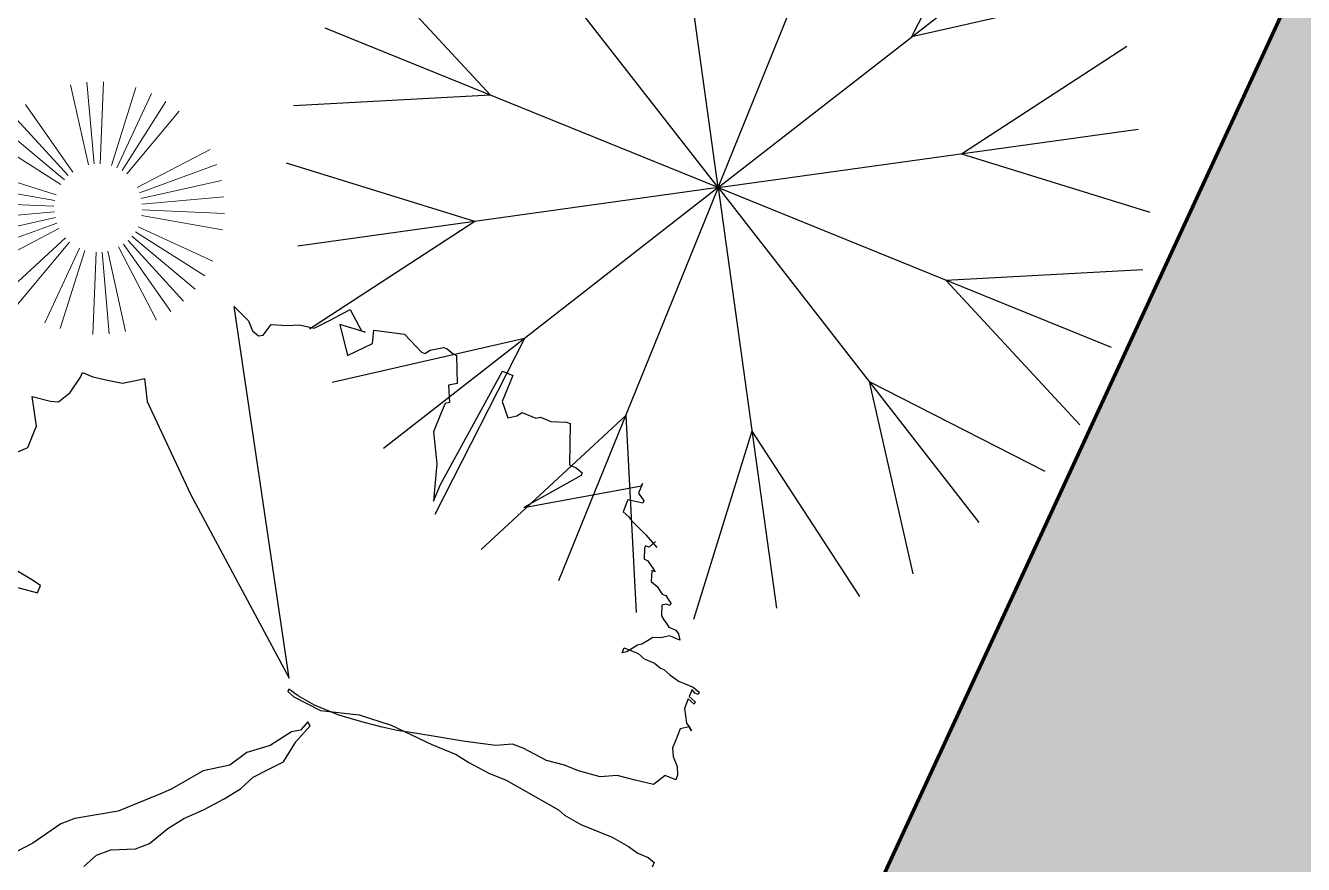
# Model space of a CAD drawing. Header units: millimetres. Extents: x 111 to 1506, y 14 to 566.
# Drawn here: x 222.854 to 225.817, y 162.738 to 164.681 of the extents above; entities that cross this region are included whole.
import ezdxf

# ---------------------------------------------------------------- set-up
doc = ezdxf.new("R2010")
doc.units = ezdxf.units.MM
doc.layers.add('fer', color=8, linetype='Continuous')
doc.layers.add('G', color=254, linetype='Continuous', lineweight=5)
doc.layers.add('PALMERAS114', color=114, linetype='Continuous', lineweight=5)
doc.styles.add('ATTR', font='romans.shx', dxfattribs={"width": 0.8, "height": 2.52})

# ---------------------------------------------------------------- blocks, each defined once
blk = doc.blocks.new('rr')
at = {"layer": 'fer', "color": 97}
for p, q in [((1376.0415, 206.5969), (1375.8475, 207.0109)), ((1376.0415, 206.5969), (1375.8475, 207.0109)), ((1376.0415, 206.0276), (1376.0415, 207.0109)), ((1376.0415, 206.5969), (1376.2356, 207.0109)), ((1376.0415, 206.0276), (1376.0415, 207.0109)), ((1376.0415, 206.5969), (1376.2356, 207.0109)), ((1375.7569, 206.5206), (1375.718, 206.9762)), ((1375.7569, 206.5206), (1375.718, 206.9762)), ((1376.3262, 206.5206), (1376.3651, 206.9762)), ((1376.3262, 206.5206), (1376.3651, 206.9762)), ((1376.0415, 206.0276), (1375.5499, 206.8792)), ((1376.0415, 206.0276), (1375.5499, 206.8792)), ((1376.0415, 206.0276), (1376.5332, 206.8792)), ((1376.0415, 206.0276), (1376.5332, 206.8792)), ((1375.7569, 206.5206), (1375.3818, 206.7821)), ((1375.7569, 206.5206), (1375.3818, 206.7821)), ((1376.3262, 206.5206), (1376.7013, 206.7821)), ((1376.3262, 206.5206), (1376.7013, 206.7821)), ((1375.5485, 206.3122), (1375.287, 206.6873)), ((1375.5485, 206.3122), (1375.287, 206.6873)), ((1376.5346, 206.3122), (1376.7961, 206.6873)), ((1376.5346, 206.3122), (1376.7961, 206.6873)), ((1376.0415, 206.0276), (1375.19, 206.5193)), ((1376.0415, 206.0276), (1375.19, 206.5193)), ((1376.0415, 206.0276), (1376.8931, 206.5193)), ((1376.0415, 206.0276), (1376.8931, 206.5193)), ((1375.5485, 206.3122), (1375.0929, 206.3512)), ((1375.5485, 206.3122), (1375.0929, 206.3512)), ((1376.5346, 206.3122), (1376.9902, 206.3512)), ((1376.5346, 206.3122), (1376.9902, 206.3512)), ((1376.6108, 206.0276), (1377.0249, 206.2217)), ((1376.6108, 206.0276), (1377.0249, 206.2217)), ((1376.0415, 206.0276), (1375.0582, 206.0276)), ((1376.0415, 206.0276), (1375.0582, 206.0276)), ((1376.0415, 206.0276), (1375.19, 205.5359)), ((1376.0415, 206.0276), (1375.19, 205.5359)), ((1376.0415, 206.0276), (1375.5499, 205.176)), ((1376.0415, 206.0276), (1375.5499, 205.176)), ((1376.0415, 206.0276), (1377.0249, 206.0276)), ((1376.0415, 206.0276), (1377.0249, 206.0276)), ((1376.0415, 206.0276), (1376.8931, 205.5359)), ((1376.0415, 206.0276), (1376.5332, 205.176)), ((1376.0415, 206.0276), (1376.0415, 205.0443)), ((1376.0415, 206.0276), (1376.8931, 205.5359)), ((1376.0415, 206.0276), (1376.5332, 205.176)), ((1376.0415, 206.0276), (1376.0415, 205.0443)), ((1376.6108, 206.0276), (1377.0249, 205.8335)), ((1376.6108, 206.0276), (1377.0249, 205.8335)), ((1376.5346, 205.7429), (1376.9902, 205.704)), ((1376.5346, 205.7429), (1376.9902, 205.704)), ((1376.5346, 205.7429), (1376.7961, 205.3679)), ((1376.5346, 205.7429), (1376.7961, 205.3679)), ((1376.3262, 205.5346), (1376.7013, 205.2731)), ((1376.3262, 205.5346), (1376.3651, 205.079)), ((1376.3262, 205.5346), (1376.7013, 205.2731)), ((1376.3262, 205.5346), (1376.3651, 205.079)), ((1376.0415, 205.4583), (1375.8475, 205.0443)), ((1376.0415, 205.4583), (1375.8475, 205.0443)), ((1376.0415, 205.4583), (1376.2356, 205.0443)), ((1376.0415, 205.4583), (1376.2356, 205.0443))]:
    blk.add_line(p, q, dxfattribs=at)
blk = doc.blocks.new('tr')
at = {"layer": 'fer', "color": 97}
for p, q in [((1378.7648, 206.7174), (1378.7707, 206.7347)), ((1378.7648, 206.7174), (1378.7707, 206.7347)), ((1378.7707, 206.7347), (1378.7827, 206.7347)), ((1378.7707, 206.7347), (1378.7707, 206.7347)), ((1378.7707, 206.7347), (1378.7827, 206.7347)), ((1378.7707, 206.7347), (1378.7707, 206.7347)), ((1378.4553, 206.7001), (1378.4494, 206.6914)), ((1378.4494, 206.6914), (1378.4553, 206.7001)), ((1378.4553, 206.7001), (1378.4494, 206.6914)), ((1378.4494, 206.6914), (1378.4553, 206.7001)), ((1378.5268, 206.6827), (1378.5446, 206.7001)), ((1378.5268, 206.6827), (1378.5446, 206.7001)), ((1378.5446, 206.7001), (1378.5625, 206.7087)), ((1378.5446, 206.7001), (1378.5625, 206.7087)), ((1378.5446, 206.7001), (1378.5446, 206.7001)), ((1378.5446, 206.7001), (1378.5446, 206.7001)), ((1378.5625, 206.7087), (1378.5744, 206.7087)), ((1378.5625, 206.7087), (1378.5625, 206.7087)), ((1378.5625, 206.7087), (1378.5744, 206.7087)), ((1378.5625, 206.7087), (1378.5625, 206.7087)), ((1378.5744, 206.7087), (1378.5744, 206.6827)), ((1378.5744, 206.7087), (1378.5744, 206.7087)), ((1378.5744, 206.7087), (1378.5744, 206.6827)), ((1378.5744, 206.7087), (1378.5744, 206.7087)), ((1378.7648, 206.6914), (1378.7648, 206.7174)), ((1378.7648, 206.6914), (1378.7648, 206.7174)), ((1378.3601, 206.6654), (1378.3661, 206.6827)), ((1378.3601, 206.6654), (1378.3661, 206.6827)), ((1378.3601, 206.6394), (1378.3601, 206.6654)), ((1378.3601, 206.6394), (1378.3601, 206.6654)), ((1378.3661, 206.6827), (1378.372, 206.6827)), ((1378.3661, 206.6827), (1378.372, 206.6827)), ((1378.372, 206.6741), (1378.3661, 206.6654)), ((1378.372, 206.6741), (1378.3661, 206.6654)), ((1378.3661, 206.6654), (1378.372, 206.6654)), ((1378.3661, 206.6654), (1378.372, 206.6654)), ((1378.372, 206.6827), (1378.372, 206.6741)), ((1378.372, 206.6827), (1378.372, 206.6741)), ((1378.372, 206.6654), (1378.3839, 206.6654)), ((1378.372, 206.6654), (1378.3839, 206.6654)), ((1378.3839, 206.6654), (1378.3899, 206.6827)), ((1378.3839, 206.6654), (1378.3899, 206.6827)), ((1378.3958, 206.6827), (1378.3899, 206.6654)), ((1378.3899, 206.6827), (1378.3958, 206.6827)), ((1378.3958, 206.6827), (1378.3899, 206.6654)), ((1378.3899, 206.6827), (1378.3958, 206.6827)), ((1378.3899, 206.6654), (1378.4137, 206.6654)), ((1378.3899, 206.6654), (1378.4137, 206.6654)), ((1378.4137, 206.6654), (1378.4434, 206.6827)), ((1378.4137, 206.6654), (1378.4434, 206.6827)), ((1378.4434, 206.6827), (1378.4494, 206.6914)), ((1378.4434, 206.6827), (1378.4494, 206.6914)), ((1378.4494, 206.6914), (1378.4613, 206.6741)), ((1378.4494, 206.6914), (1378.4613, 206.6741)), ((1378.4613, 206.6741), (1378.491, 206.6741)), ((1378.4613, 206.6741), (1378.491, 206.6741)), ((1378.491, 206.6741), (1378.5089, 206.6741)), ((1378.491, 206.6741), (1378.5089, 206.6741)), ((1378.5089, 206.6741), (1378.5268, 206.6827)), ((1378.5089, 206.6741), (1378.5268, 206.6827)), ((1378.5744, 206.6827), (1378.6041, 206.6654)), ((1378.5744, 206.6827), (1378.6041, 206.6654)), ((1378.6041, 206.6654), (1378.6101, 206.6221)), ((1378.6041, 206.6654), (1378.6101, 206.6221)), ((1378.7529, 206.6221), (1378.7588, 206.6654)), ((1378.7529, 206.6221), (1378.7588, 206.6654)), ((1378.7588, 206.6654), (1378.7648, 206.6914)), ((1378.7588, 206.6654), (1378.7648, 206.6914)), ((1378.3601, 206.6307), (1378.3601, 206.6394)), ((1378.3601, 206.6307), (1378.3601, 206.6394)), ((1378.3482, 206.5874), (1378.3542, 206.6047)), ((1378.3482, 206.5874), (1378.3542, 206.6047)), ((1378.3542, 206.6047), (1378.3601, 206.6307)), ((1378.3542, 206.6047), (1378.3601, 206.6307)), ((1378.6101, 206.6221), (1378.616, 206.5788)), ((1378.6101, 206.6221), (1378.616, 206.5788)), ((1378.7529, 206.5441), (1378.7529, 206.6221)), ((1378.7529, 206.5441), (1378.7529, 206.6221)), ((1378.253, 206.5788), (1378.259, 206.5874)), ((1378.253, 206.5788), (1378.259, 206.5874)), ((1378.253, 206.5614), (1378.253, 206.5788)), ((1378.253, 206.5614), (1378.253, 206.5788)), ((1378.259, 206.5874), (1378.2709, 206.5961)), ((1378.259, 206.5874), (1378.2709, 206.5961)), ((1378.259, 206.5874), (1378.259, 206.5874)), ((1378.259, 206.5874), (1378.259, 206.5874)), ((1378.2709, 206.5961), (1378.2709, 206.5874)), ((1378.2709, 206.5961), (1378.2709, 206.5874)), ((1378.2709, 206.5874), (1378.2709, 206.5788)), ((1378.2709, 206.5874), (1378.2709, 206.5788)), ((1378.2709, 206.5788), (1378.2709, 206.5701)), ((1378.2709, 206.5788), (1378.2709, 206.5788)), ((1378.2709, 206.5788), (1378.2709, 206.5701)), ((1378.2709, 206.5788), (1378.2709, 206.5788)), ((1378.3423, 206.5614), (1378.3482, 206.5788)), ((1378.3423, 206.5614), (1378.3482, 206.5788)), ((1378.3482, 206.5788), (1378.3482, 206.5874)), ((1378.3482, 206.5788), (1378.3482, 206.5874)), ((1378.616, 206.5788), (1378.6339, 206.5441)), ((1378.616, 206.5788), (1378.6339, 206.5441)), ((1378.2411, 206.5441), (1378.2471, 206.5528)), ((1378.2411, 206.5441), (1378.2471, 206.5528)), ((1378.2471, 206.5528), (1378.253, 206.5614)), ((1378.2471, 206.5528), (1378.253, 206.5614)), ((1378.2709, 206.5701), (1378.2828, 206.5528)), ((1378.2709, 206.5701), (1378.2828, 206.5528)), ((1378.2828, 206.5528), (1378.2887, 206.5354)), ((1378.2828, 206.5528), (1378.2887, 206.5354)), ((1378.3423, 206.5441), (1378.3423, 206.5614)), ((1378.3423, 206.5441), (1378.3423, 206.5614)), ((1378.1756, 206.5008), (1378.1875, 206.5181)), ((1378.1756, 206.5008), (1378.1875, 206.5181)), ((1378.1875, 206.5268), (1378.1935, 206.5354)), ((1378.1875, 206.5268), (1378.1935, 206.5354)), ((1378.1875, 206.5181), (1378.1875, 206.5268)), ((1378.1875, 206.5181), (1378.1875, 206.5268)), ((1378.1935, 206.5354), (1378.1994, 206.5441)), ((1378.1935, 206.5354), (1378.1994, 206.5441)), ((1378.1994, 206.5441), (1378.2054, 206.5441)), ((1378.1994, 206.5441), (1378.2054, 206.5441)), ((1378.2054, 206.5441), (1378.2054, 206.5354)), ((1378.2054, 206.5441), (1378.2054, 206.5441)), ((1378.2054, 206.5441), (1378.2054, 206.5354)), ((1378.2054, 206.5441), (1378.2054, 206.5441)), ((1378.2054, 206.5354), (1378.2113, 206.5268)), ((1378.2054, 206.5354), (1378.2054, 206.5354)), ((1378.2054, 206.5354), (1378.2113, 206.5268)), ((1378.2054, 206.5354), (1378.2054, 206.5354)), ((1378.2113, 206.5268), (1378.2351, 206.5354)), ((1378.2113, 206.5268), (1378.2351, 206.5354)), ((1378.2351, 206.5354), (1378.2411, 206.5441)), ((1378.2351, 206.5354), (1378.2411, 206.5441)), ((1378.2351, 206.5354), (1378.2351, 206.5354)), ((1378.2351, 206.5354), (1378.2351, 206.5354)), ((1378.2887, 206.5354), (1378.3006, 206.5268)), ((1378.2887, 206.5354), (1378.3006, 206.5268)), ((1378.3006, 206.5268), (1378.3125, 206.5181)), ((1378.3006, 206.5268), (1378.3125, 206.5181)), ((1378.3125, 206.5181), (1378.3185, 206.5094)), ((1378.3125, 206.5181), (1378.3185, 206.5094)), ((1378.3363, 206.5181), (1378.3423, 206.5354)), ((1378.3363, 206.5181), (1378.3423, 206.5354)), ((1378.3363, 206.4834), (1378.3363, 206.5181)), ((1378.3363, 206.4834), (1378.3363, 206.5181)), ((1378.3423, 206.5441), (1378.3423, 206.5441)), ((1378.3423, 206.5354), (1378.3423, 206.5441)), ((1378.3423, 206.5441), (1378.3423, 206.5441)), ((1378.3423, 206.5354), (1378.3423, 206.5441)), ((1378.6339, 206.5441), (1378.6398, 206.4921)), ((1378.6339, 206.5441), (1378.6398, 206.4921)), ((1378.7469, 206.5008), (1378.7529, 206.5441)), ((1378.7469, 206.5008), (1378.7529, 206.5441)), ((1378.1697, 206.4834), (1378.1756, 206.5008)), ((1378.1697, 206.4834), (1378.1756, 206.5008)), ((1378.3185, 206.5094), (1378.3423, 206.4921)), ((1378.3185, 206.5094), (1378.3423, 206.4921)), ((1378.3423, 206.4921), (1378.3482, 206.4834)), ((1378.3423, 206.4921), (1378.3482, 206.4834)), ((1378.6398, 206.4921), (1378.6398, 206.4574)), ((1378.6398, 206.4921), (1378.6398, 206.4574)), ((1378.741, 206.4834), (1378.7469, 206.5008)), ((1378.741, 206.4834), (1378.7469, 206.5008)), ((1378.0745, 206.4314), (1378.0923, 206.4661)), ((1378.0745, 206.4314), (1378.0923, 206.4661)), ((1378.0804, 206.4574), (1378.0983, 206.4488)), ((1378.0804, 206.4574), (1378.0983, 206.4488)), ((1378.128, 206.4574), (1378.1399, 206.4748)), ((1378.128, 206.4574), (1378.1399, 206.4748)), ((1378.128, 206.4574), (1378.128, 206.4574)), ((1378.128, 206.4574), (1378.128, 206.4574)), ((1378.128, 206.4574), (1378.128, 206.4574)), ((1378.128, 206.4488), (1378.128, 206.4574)), ((1378.128, 206.4574), (1378.128, 206.4574)), ((1378.128, 206.4574), (1378.128, 206.4574)), ((1378.128, 206.4574), (1378.128, 206.4574)), ((1378.128, 206.4488), (1378.128, 206.4574)), ((1378.1399, 206.4748), (1378.1459, 206.4834)), ((1378.1399, 206.4748), (1378.1459, 206.4834)), ((1378.1399, 206.4748), (1378.1399, 206.4748)), ((1378.1399, 206.4748), (1378.1399, 206.4748)), ((1378.1459, 206.4748), (1378.1697, 206.4834)), ((1378.1459, 206.4834), (1378.1459, 206.4748)), ((1378.1459, 206.4748), (1378.1697, 206.4834)), ((1378.1459, 206.4834), (1378.1459, 206.4748)), ((1378.3363, 206.4834), (1378.3363, 206.4834)), ((1378.3482, 206.4834), (1378.3363, 206.4834)), ((1378.3363, 206.4834), (1378.3363, 206.4834)), ((1378.3482, 206.4834), (1378.3363, 206.4834)), ((1378.6398, 206.4574), (1378.6458, 206.4141)), ((1378.6398, 206.4574), (1378.6458, 206.4141)), ((1378.7231, 206.3448), (1378.741, 206.4834)), ((1378.7231, 206.3448), (1378.741, 206.4834)), ((1378.0566, 206.3881), (1378.0745, 206.4314)), ((1378.0566, 206.3881), (1378.0745, 206.4314)), ((1378.0983, 206.4488), (1378.0983, 206.4401)), ((1378.0983, 206.4488), (1378.0983, 206.4488)), ((1378.0983, 206.4488), (1378.0983, 206.4401)), ((1378.0983, 206.4488), (1378.0983, 206.4488)), ((1378.0983, 206.4401), (1378.1042, 206.4401)), ((1378.0983, 206.4401), (1378.0983, 206.4401)), ((1378.0983, 206.4401), (1378.1042, 206.4401)), ((1378.0983, 206.4401), (1378.0983, 206.4401)), ((1378.1042, 206.4401), (1378.128, 206.4488)), ((1378.1042, 206.4401), (1378.128, 206.4488)), ((1378.6458, 206.4141), (1378.6398, 206.3534)), ((1378.6458, 206.4141), (1378.6398, 206.3534)), ((1377.9674, 206.3794), (1377.9912, 206.3794)), ((1377.9733, 206.3794), (1377.9674, 206.3794)), ((1377.9674, 206.3794), (1377.9912, 206.3794)), ((1377.9733, 206.3794), (1377.9674, 206.3794)), ((1378.1221, 206.1455), (1377.9733, 206.3794)), ((1378.1221, 206.1455), (1377.9733, 206.3794)), ((1377.9912, 206.3794), (1378.0031, 206.3968)), ((1377.9912, 206.3794), (1378.0031, 206.3968)), ((1378.0031, 206.3968), (1378.009, 206.3968)), ((1378.0031, 206.3968), (1378.009, 206.3968)), ((1378.009, 206.3968), (1378.015, 206.3621)), ((1378.009, 206.3968), (1378.015, 206.3621)), ((1378.0447, 206.3621), (1378.0507, 206.3794)), ((1378.0447, 206.3621), (1378.0507, 206.3794)), ((1378.0507, 206.3794), (1378.0566, 206.3881)), ((1378.0507, 206.3794), (1378.0566, 206.3881)), ((1378.0566, 206.3881), (1378.0566, 206.3881)), ((1378.0566, 206.3881), (1378.0566, 206.3881)), ((1378.015, 206.3621), (1378.0209, 206.3621)), ((1378.015, 206.3621), (1378.0209, 206.3621)), ((1378.0209, 206.3621), (1378.0447, 206.3621)), ((1378.0209, 206.3621), (1378.0447, 206.3621)), ((1378.6398, 206.3534), (1378.6398, 206.3274)), ((1378.6398, 206.3534), (1378.6398, 206.3274)), ((1378.7231, 206.3014), (1378.7231, 206.3448)), ((1378.7231, 206.3014), (1378.7231, 206.3448)), ((1378.6398, 206.3274), (1378.6577, 206.2928)), ((1378.6398, 206.3274), (1378.6577, 206.2928)), ((1378.6577, 206.2928), (1378.6755, 206.2235)), ((1378.6577, 206.2928), (1378.6755, 206.2235)), ((1378.7172, 206.2495), (1378.7231, 206.3014)), ((1378.7172, 206.2495), (1378.7231, 206.3014)), ((1378.7112, 206.2148), (1378.7172, 206.2495)), ((1378.7112, 206.2148), (1378.7172, 206.2495)), ((1377.9912, 206.2235), (1377.9971, 206.2408)), ((1377.9912, 206.2235), (1377.9971, 206.2408)), ((1377.9912, 206.2061), (1377.9912, 206.2235)), ((1377.9912, 206.2061), (1377.9912, 206.2235)), ((1377.9971, 206.2408), (1378.0031, 206.2408)), ((1377.9971, 206.2408), (1378.0031, 206.2408)), ((1378.0031, 206.2408), (1378.1221, 206.1455)), ((1378.0031, 206.2408), (1378.1221, 206.1455)), ((1378.6755, 206.2235), (1378.6934, 206.1455)), ((1378.6755, 206.2235), (1378.6934, 206.1455)), ((1377.9019, 206.1715), (1377.9912, 206.2061)), ((1377.9019, 206.1715), (1377.9912, 206.2061)), ((1378.7112, 206.1541), (1378.7112, 206.2148)), ((1378.7112, 206.1541), (1378.7112, 206.2148)), ((1377.9019, 206.1628), (1377.9019, 206.1715)), ((1377.9019, 206.1628), (1377.9019, 206.1715)), ((1377.9138, 206.1281), (1377.9019, 206.1628)), ((1377.9138, 206.1281), (1377.9019, 206.1628)), ((1378.6934, 206.1455), (1378.7053, 206.0935)), ((1378.6934, 206.1455), (1378.7053, 206.0935)), ((1378.7053, 206.0501), (1378.7112, 206.1541)), ((1378.7053, 206.0501), (1378.7112, 206.1541)), ((1377.9138, 206.1021), (1377.9138, 206.1281)), ((1377.9138, 206.1021), (1377.9138, 206.1281)), ((1377.9197, 206.0935), (1377.9138, 206.1021)), ((1377.9197, 206.0935), (1377.9138, 206.1021)), ((1377.9197, 206.0588), (1377.9197, 206.0935)), ((1377.9197, 206.0588), (1377.9197, 206.0935)), ((1378.7053, 206.0935), (1378.7112, 206.0675)), ((1378.7053, 206.0935), (1378.7112, 206.0675)), ((1377.9316, 206.0501), (1377.9197, 206.0588)), ((1377.9316, 206.0501), (1377.9197, 206.0588)), ((1377.9435, 206.0328), (1377.9316, 206.0501)), ((1377.9435, 206.0328), (1377.9316, 206.0501)), ((1378.7112, 205.9722), (1378.7053, 206.0501)), ((1378.7112, 205.9722), (1378.7053, 206.0501)), ((1378.7112, 206.0675), (1378.7172, 206.0328)), ((1378.7112, 206.0675), (1378.7172, 206.0328)), ((1377.9138, 206.0068), (1377.9435, 206.0328)), ((1377.9138, 206.0068), (1377.9435, 206.0328)), ((1378.7172, 206.0328), (1378.7231, 205.9895)), ((1378.7172, 206.0328), (1378.7231, 205.9895)), ((1377.8483, 206.0068), (1377.9138, 206.0068)), ((1377.8483, 206.0068), (1377.9138, 206.0068)), ((1377.8483, 206.0068), (1377.8483, 206.0068)), ((1377.8483, 205.9808), (1377.8483, 206.0068)), ((1377.8483, 206.0068), (1377.8483, 206.0068)), ((1377.8483, 205.9808), (1377.8483, 206.0068)), ((1378.7231, 205.9895), (1378.7291, 205.9288)), ((1378.7231, 205.9895), (1378.7291, 205.9288)), ((1378.1459, 205.9462), (1377.8483, 205.9808)), ((1378.1459, 205.9462), (1377.8483, 205.9808)), ((1377.8483, 205.9808), (1377.8483, 205.9808)), ((1377.8483, 205.9808), (1377.8483, 205.9808)), ((1378.735, 205.8855), (1378.7112, 205.9722)), ((1378.735, 205.8855), (1378.7112, 205.9722)), ((1378.1042, 205.9202), (1378.1875, 205.9462)), ((1378.1042, 205.9202), (1378.1875, 205.9462)), ((1378.1875, 205.9462), (1378.1459, 205.9462)), ((1378.1875, 205.9462), (1378.1459, 205.9462)), ((1378.7291, 205.9288), (1378.7291, 205.8682)), ((1378.7291, 205.9288), (1378.7291, 205.8682)), ((1377.8543, 205.8682), (1377.9138, 205.8942)), ((1377.8543, 205.8682), (1377.9138, 205.8942)), ((1377.9138, 205.8942), (1377.9257, 205.8768)), ((1377.9138, 205.8942), (1377.9257, 205.8768)), ((1377.9257, 205.8768), (1377.9614, 205.8942)), ((1377.9257, 205.8768), (1377.9614, 205.8942)), ((1377.9614, 205.8942), (1377.9674, 205.8855)), ((1377.9614, 205.8942), (1377.9674, 205.8855)), ((1378.0388, 205.8855), (1378.1042, 205.9202)), ((1378.0388, 205.8855), (1378.1042, 205.9202)), ((1377.8543, 205.8682), (1377.8543, 205.8682)), ((1377.8543, 205.8595), (1377.8543, 205.8682)), ((1377.8543, 205.8682), (1377.8543, 205.8682)), ((1377.8543, 205.8595), (1377.8543, 205.8682)), ((1377.9674, 205.8855), (1377.9912, 205.8855)), ((1377.9674, 205.8855), (1377.9912, 205.8855)), ((1377.9912, 205.8855), (1378.0388, 205.8855)), ((1377.9912, 205.8855), (1378.0388, 205.8855)), ((1378.7291, 205.8682), (1378.7231, 205.8248)), ((1378.7291, 205.8682), (1378.7231, 205.8248)), ((1378.7291, 205.8162), (1378.735, 205.8855)), ((1378.7291, 205.8162), (1378.735, 205.8855)), ((1378.7767, 205.8768), (1378.7707, 205.8682)), ((1378.7767, 205.8768), (1378.7707, 205.8682)), ((1378.7707, 205.8682), (1378.7946, 205.8595)), ((1378.7707, 205.8682), (1378.7946, 205.8595)), ((1378.8243, 205.8595), (1378.7767, 205.8768)), ((1378.8243, 205.8595), (1378.7767, 205.8768)), ((1377.8483, 205.8422), (1377.8543, 205.8595)), ((1377.8483, 205.8422), (1377.8543, 205.8595)), ((1377.8483, 205.8335), (1377.8483, 205.8422)), ((1377.8483, 205.8335), (1377.8483, 205.8422)), ((1378.7946, 205.8595), (1378.8065, 205.8422)), ((1378.7946, 205.8595), (1378.8065, 205.8422)), ((1378.8065, 205.8422), (1378.8541, 205.8075)), ((1378.8065, 205.8422), (1378.8541, 205.8075)), ((1378.8779, 205.8508), (1378.8243, 205.8595)), ((1378.8779, 205.8508), (1378.8243, 205.8595)), ((1378.9076, 205.8248), (1378.8779, 205.8508)), ((1378.9076, 205.8248), (1378.8779, 205.8508)), ((1377.8662, 205.8075), (1377.8483, 205.8335)), ((1377.8662, 205.8075), (1377.8483, 205.8335)), ((1377.8781, 205.7988), (1377.8662, 205.8075)), ((1377.8781, 205.7988), (1377.8662, 205.8075)), ((1378.7231, 205.8248), (1378.7172, 205.7988)), ((1378.7231, 205.8248), (1378.7172, 205.7988)), ((1378.7231, 205.7988), (1378.7291, 205.8162)), ((1378.7231, 205.7988), (1378.7291, 205.8162)), ((1378.8541, 205.8075), (1378.8898, 205.7642)), ((1378.8541, 205.8075), (1378.8898, 205.7642)), ((1378.9374, 205.7988), (1378.9076, 205.8248)), ((1378.9374, 205.7988), (1378.9076, 205.8248)), ((1377.8543, 205.7382), (1377.8781, 205.7902)), ((1377.8543, 205.7382), (1377.8781, 205.7902)), ((1377.8781, 205.7902), (1377.8781, 205.7988)), ((1377.8781, 205.7902), (1377.8781, 205.7988)), ((1378.6934, 205.7902), (1377.9435, 205.3482)), ((1378.6934, 205.7902), (1377.9435, 205.3482)), ((1378.3839, 205.4175), (1378.6934, 205.7902)), ((1378.3839, 205.4175), (1378.6934, 205.7902)), ((1378.7172, 205.7988), (1378.7231, 205.7988)), ((1378.7172, 205.7988), (1378.7231, 205.7988)), ((1378.9731, 205.7815), (1378.9374, 205.7988)), ((1378.9731, 205.7815), (1378.9374, 205.7988)), ((1379.0088, 205.7555), (1378.9731, 205.7815)), ((1379.0088, 205.7555), (1378.9731, 205.7815)), ((1378.8898, 205.7642), (1378.9314, 205.7382)), ((1378.8898, 205.7642), (1378.9314, 205.7382)), ((1379.0505, 205.7208), (1379.0088, 205.7555)), ((1379.0505, 205.7208), (1379.0088, 205.7555)), ((1377.8721, 205.6688), (1377.8543, 205.7382)), ((1377.8721, 205.6688), (1377.8543, 205.7382)), ((1378.9314, 205.7382), (1378.9671, 205.6862)), ((1378.9314, 205.7382), (1378.9671, 205.6862)), ((1379.0862, 205.6862), (1379.0505, 205.7208)), ((1379.0862, 205.6862), (1379.0505, 205.7208)), ((1378.9671, 205.6862), (1379.0326, 205.6342)), ((1378.9671, 205.6862), (1379.0326, 205.6342)), ((1379.1219, 205.6602), (1379.0862, 205.6862)), ((1379.1219, 205.6602), (1379.0862, 205.6862)), ((1377.9019, 205.6775), (1377.8721, 205.6688)), ((1377.9019, 205.6775), (1377.8721, 205.6688)), ((1377.9495, 205.6342), (1377.9019, 205.6775)), ((1377.9495, 205.6342), (1377.9019, 205.6775)), ((1379.1695, 205.6342), (1379.1219, 205.6602)), ((1379.1695, 205.6342), (1379.1219, 205.6602)), ((1377.8483, 205.5995), (1377.884, 205.6429)), ((1377.8483, 205.5995), (1377.884, 205.6429)), ((1377.884, 205.6515), (1377.89, 205.5909)), ((1377.884, 205.6515), (1377.884, 205.6515)), ((1377.884, 205.6429), (1377.884, 205.6515)), ((1377.884, 205.6515), (1377.89, 205.5909)), ((1377.884, 205.6515), (1377.884, 205.6515)), ((1377.884, 205.6429), (1377.884, 205.6515)), ((1377.89, 205.5909), (1377.9495, 205.6342)), ((1377.89, 205.5909), (1377.9495, 205.6342)), ((1379.0326, 205.6342), (1379.0505, 205.6169)), ((1379.0326, 205.6342), (1379.0505, 205.6169)), ((1379.1933, 205.6082), (1379.1695, 205.6342)), ((1379.1933, 205.6082), (1379.1695, 205.6342)), ((1377.89, 205.5649), (1377.8483, 205.5995)), ((1377.89, 205.5649), (1377.8483, 205.5995)), ((1379.0505, 205.6169), (1379.1278, 205.5389)), ((1379.0505, 205.6169), (1379.1278, 205.5389)), ((1379.2171, 205.5562), (1379.1933, 205.6082)), ((1379.2171, 205.5562), (1379.1933, 205.6082)), ((1377.9197, 205.5389), (1377.89, 205.5649)), ((1377.9197, 205.5389), (1377.89, 205.5649)), ((1377.9257, 205.5042), (1377.9197, 205.5389)), ((1377.9257, 205.5042), (1377.9197, 205.5389)), ((1379.1278, 205.5389), (1379.1814, 205.4522)), ((1379.1278, 205.5389), (1379.1814, 205.4522)), ((1379.2409, 205.5302), (1379.2171, 205.5562)), ((1379.2409, 205.5302), (1379.2171, 205.5562)), ((1379.2766, 205.5129), (1379.2409, 205.5302)), ((1379.2766, 205.5129), (1379.2409, 205.5302)), ((1377.9376, 205.4782), (1377.9257, 205.5042)), ((1377.9376, 205.4782), (1377.9257, 205.5042)), ((1377.9495, 205.4435), (1377.9376, 205.4782)), ((1377.9495, 205.4435), (1377.9376, 205.4782)), ((1379.1814, 205.4522), (1379.2052, 205.4262)), ((1379.1814, 205.4522), (1379.2052, 205.4262)), ((1377.9793, 205.4349), (1377.9495, 205.4435)), ((1377.9793, 205.4349), (1377.9495, 205.4435)), ((1377.9852, 205.4262), (1377.9793, 205.4349)), ((1377.9852, 205.4262), (1377.9793, 205.4349)), ((1377.9793, 205.4089), (1377.9852, 205.4262)), ((1377.9793, 205.4089), (1377.9852, 205.4262)), ((1379.2052, 205.4262), (1379.2706, 205.3829)), ((1379.2052, 205.4262), (1379.2706, 205.3829)), ((1377.9435, 205.3482), (1377.9614, 205.3915)), ((1377.9435, 205.3482), (1377.9614, 205.3915)), ((1377.9614, 205.3915), (1377.9793, 205.4089)), ((1377.9614, 205.3915), (1377.9793, 205.4089)), ((1378.2232, 205.2442), (1378.3839, 205.4175)), ((1378.2232, 205.2442), (1378.3839, 205.4175)), ((1379.2706, 205.3829), (1379.3421, 205.3222)), ((1379.2706, 205.3829), (1379.3421, 205.3222)), ((1377.9435, 205.3482), (1377.9435, 205.3482)), ((1377.9435, 205.3482), (1377.9435, 205.3482)), ((1378.1756, 205.2182), (1378.2232, 205.2442)), ((1378.1756, 205.2182), (1378.2232, 205.2442)), ((1378.1756, 205.2182), (1378.1756, 205.2182)), ((1378.1756, 205.2182), (1378.1756, 205.2182)), ((1378.1875, 205.2009), (1378.1756, 205.2182)), ((1378.1756, 205.2182), (1378.1756, 205.2182)), ((1378.1756, 205.2182), (1378.1756, 205.2182)), ((1378.1875, 205.2009), (1378.1756, 205.2182)), ((1378.2054, 205.1749), (1378.1875, 205.2009)), ((1378.2054, 205.1749), (1378.1875, 205.2009)), ((1378.2113, 205.1402), (1378.2054, 205.1749)), ((1378.2113, 205.1402), (1378.2054, 205.1749)), ((1378.7112, 205.1749), (1378.7053, 205.1489)), ((1378.7112, 205.1749), (1378.7053, 205.1489)), ((1378.7291, 205.1749), (1378.7112, 205.1749)), ((1378.7291, 205.1749), (1378.7112, 205.1749)), ((1378.741, 205.0796), (1378.7291, 205.1749)), ((1378.741, 205.0796), (1378.7291, 205.1749)), ((1378.2113, 205.1402), (1378.2113, 205.1402)), ((1378.2173, 205.1056), (1378.2113, 205.1402)), ((1378.2113, 205.1402), (1378.2113, 205.1402)), ((1378.2173, 205.1056), (1378.2113, 205.1402)), ((1378.7053, 205.1489), (1378.6934, 205.0709)), ((1378.7053, 205.1489), (1378.6934, 205.0709)), ((1378.2173, 205.0796), (1378.2173, 205.1056)), ((1378.2173, 205.0796), (1378.2173, 205.1056)), ((1378.2292, 205.0796), (1378.2173, 205.0796)), ((1378.2292, 205.0796), (1378.2173, 205.0796)), ((1378.2709, 205.0709), (1378.2292, 205.0796)), ((1378.2709, 205.0709), (1378.2292, 205.0796)), ((1378.3006, 205.0536), (1378.2709, 205.0709)), ((1378.3006, 205.0536), (1378.2709, 205.0709)), ((1378.3066, 205.0363), (1378.3006, 205.0536)), ((1378.3066, 205.0363), (1378.3006, 205.0536)), ((1378.3125, 204.9929), (1378.3066, 205.0363)), ((1378.3125, 204.9929), (1378.3066, 205.0363)), ((1378.372, 205.0276), (1378.3125, 204.9929)), ((1378.372, 205.0276), (1378.3125, 204.9929)), ((1378.3839, 205.0276), (1378.372, 205.0276)), ((1378.3839, 205.0276), (1378.372, 205.0276)), ((1378.4256, 205.0276), (1378.3839, 205.0276)), ((1378.4256, 205.0276), (1378.3839, 205.0276)), ((1378.4434, 205.0103), (1378.4256, 205.0276)), ((1378.4434, 205.0103), (1378.4256, 205.0276))]:
    blk.add_line(p, q, dxfattribs=at)
blk = doc.blocks.new('EVG7')
for p, q in [((-6.59, 19.1), (-16.71, 56.87)), ((-3.91, 19.67), (-9.01, 58.4)), ((1.55, 19.67), (6.65, 58.4)), ((4.23, 19.1), (14.35, 56.87)), ((-11.62, 16.99), (-31.18, 50.87)), ((-9.21, 18.3), (-24.14, 54.35)), ((6.85, 18.3), (21.78, 54.35)), ((9.26, 16.99), (28.82, 50.87)), ((-13.82, 15.38), (-37.7, 46.51)), ((-16, 13.74), (-43.6, 41.34)), ((-17.84, 11.7), (-48.78, 35.44)), ((15.48, 11.7), (46.42, 35.44)), ((17.04, 9.43), (50.78, 28.91)), ((-20.59, 6.96), (-56.61, 21.87)), ((18.24, 6.96), (54.25, 21.87)), ((-21.61, 4.39), (-59.13, 14.44)), ((19.8, 1.68), (58.31, 6.74)), ((-22.19, -1.09), (-61.18, -1.09)), ((-22.16, -3.85), (-60.66, -8.92)), ((19.8, -3.85), (58.31, -8.92)), ((19.83, -1.09), (58.82, -1.09)), ((-20.59, -9.13), (-56.61, -24.05)), ((-19.4, -11.61), (-53.14, -31.09)), ((19.25, -6.56), (56.78, -16.62)), ((-17.84, -13.87), (-48.78, -37.61)), ((-13.82, -17.56), (-37.7, -48.69)), ((11.46, -17.56), (35.35, -48.69)), ((13.64, -15.91), (41.25, -43.51)), ((15.48, -13.87), (46.42, -37.61)), ((-11.62, -19.17), (-31.18, -53.05)), ((-9.21, -20.47), (-24.14, -56.52)), ((-6.59, -21.27), (-16.71, -59.04)), ((-3.91, -21.84), (-9.01, -60.57)), ((-1.18, -22.12), (-1.18, -61.09)), ((4.23, -21.27), (14.35, -59.04)), ((6.85, -20.47), (21.78, -56.52)), ((9.26, -19.17), (28.82, -53.05))]:
    blk.add_line(p, q)
at = {"style": 'ATTR', "width": 0.8, "flags": 9}
blk.add_attdef('ESTCODE', (0, 0), '', height=0.7, dxfattribs=at)

msp = doc.modelspace()

# ---------------------------------------------------------------- hatches: boundary and pattern name
at = {"layer": 'G', "lineweight": 100, "ltscale": 1000}
h = msp.add_hatch(dxfattribs=at)
h.set_pattern_fill('AR-HBONE', color=256, scale=0.046, angle=-22.08523, style=0)
h.set_pattern_definition([(22.914772, (797.12783, 1599.99595), (0.097837146, 0.241122153), [0.552, -0.184]), (112.914772, (797.29731, 1600.0676), (0.097837146, 0.241122153), [0.552, -0.184])])
h.paths.add_polyline_path([(239.20693, 193.75981), (241.03168, 192.94077), (223.75942, 155.60806), (221.79096, 156.11646)])

# ---------------------------------------------------------------- linework, layer by layer
at = {"lineweight": 211, "ltscale": 1000}
msp.add_line((232.69441, 179.68346), (221.79096, 156.11646), dxfattribs=at)
at = {"lineweight": 100, "ltscale": 1000}
for points in [[(217.41941, 160.12171), (221.79096, 156.11646), (232.69441, 179.68346), (230.76998, 181.65183), (217.41941, 160.12171)], [(234.19023, 178.15348), (223.75942, 155.60806), (221.79096, 156.11646), (232.69441, 179.68346)]]:
    msp.add_lwpolyline(points, dxfattribs=at)

# ---------------------------------------------------------------- block references
at = {"color": 80, "lineweight": 100, "rotation": 247.9147716791316}
msp.add_blockref('rr', (550.92088, 1516.84424), dxfattribs=at)
at = {"lineweight": 100, "rotation": 247.9147716791316}
msp.add_blockref('tr', (551.14368, 1518.0755), dxfattribs=at)
at = {"layer": 'PALMERAS114', "extrusion": (0, 0, -1), "xscale": -0.004880888891868356, "yscale": 0.004880888891718753, "zscale": -0.004880888891868356, "rotation": 294.9205878507973}
msp.add_blockref('EVG7', (-223.02031, 164.26576), dxfattribs=at)

doc.saveas('drawing.dxf')
